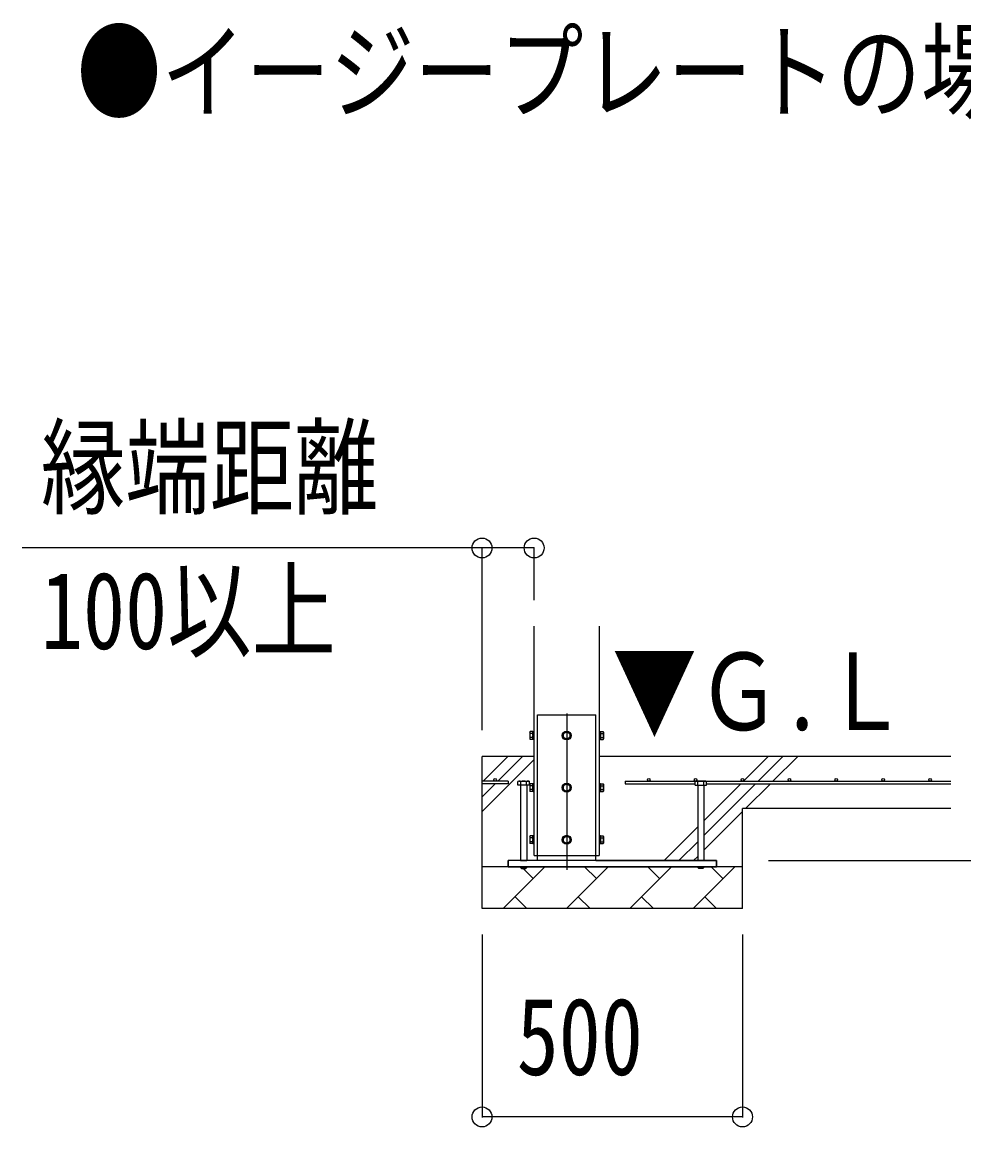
# Model space of a CAD drawing. Units: millimetres, scale not verified. Extents: x -18922 to 18922, y -13365 to 13365.
# Drawn here: x -4934 to -3126, y -10544 to -8423 of the extents above; entities that cross this region are included whole.
import ezdxf
from ezdxf.enums import TextEntityAlignment as Align

# ---------------------------------------------------------------- set-up
doc = ezdxf.new("R2010")
doc.units = ezdxf.units.MM
doc.header["$LTSCALE"] = 50
for name, color, linetype in [('0-2_USER1', 3, 'Continuous'), ('0-4_YKK_12', 2, 'Continuous'), ('0-5_YKK_13', 4, 'Continuous'), ('0-6_YKK_A1', 4, 'Continuous'), ('0-7_YKK_D', 6, 'Continuous')]:
    doc.layers.add(name, color=color, linetype=linetype)
doc.styles.add('ＭＳ ゴシック', font='')
doc.styles.get('ＭＳ ゴシック').set_extended_font_data('MS Gothic')

msp = doc.modelspace()

# ---------------------------------------------------------------- linework, layer by layer
at = {"layer": '0-4_YKK_12'}
msp.add_line((-3888.91, -9750), (-3888.91, -10050), dxfattribs=at)
at = {"layer": '0-5_YKK_13'}
for p, q in [((-3944.91, -10022.5), (-3944.91, -9752.5)), ((-3944.91, -9752.5), (-3832.91, -9752.5)), ((-3832.91, -10022.5), (-3832.91, -9752.5)), ((-3959.61, -9786.01), (-3959.03, -9785.01)), ((-3959.61, -9786.01), (-3959.61, -9799)), ((-3954.11, -9785.01), (-3959.03, -9785.01)), ((-3954.11, -9788.75), (-3959.03, -9788.75)), ((-3954.11, -9796.25), (-3959.03, -9796.25)), ((-3954.11, -9785.01), (-3954.11, -9800.01)), ((-3952.51, -9785.46), (-3954.11, -9785.46)), ((-3954.11, -9792), (-3954.11, -9785.46)), ((-3954.11, -9792), (-3952.51, -9792)), ((-3954.11, -9793), (-3952.51, -9793)), ((-3954.11, -9799.55), (-3954.11, -9793)), ((-3952.51, -9792), (-3952.51, -9785.46)), ((-3952.51, -9799.55), (-3952.51, -9793)), ((-3825.31, -9785.45), (-3823.71, -9785.45)), ((-3825.31, -9792), (-3825.31, -9785.45)), ((-3823.71, -9792), (-3825.31, -9792)), ((-3823.71, -9793), (-3825.31, -9793)), ((-3825.31, -9799.55), (-3825.31, -9793)), ((-3823.71, -9784.99), (-3818.79, -9784.99)), ((-3823.71, -9784.99), (-3823.71, -9800.01)), ((-3823.71, -9792), (-3823.71, -9785.45)), ((-3823.71, -9788.75), (-3818.79, -9788.75)), ((-3823.71, -9799.55), (-3823.71, -9793)), ((-3823.71, -9796.25), (-3818.79, -9796.25)), ((-3818.21, -9786), (-3818.79, -9784.99)), ((-3818.21, -9786), (-3818.21, -9799)), ((-3959.61, -9799), (-3959.03, -9800.01)), ((-3954.11, -9800.01), (-3959.03, -9800.01)), ((-3954.11, -9799.55), (-3952.51, -9799.55)), ((-3823.71, -9799.55), (-3825.31, -9799.55)), ((-3823.71, -9800.01), (-3818.79, -9800.01)), ((-3818.21, -9799), (-3818.79, -9800.01)), ((-3980.91, -9880), (-3982.38, -9880.85)), ((-3980.91, -9880), (-3961.91, -9880)), ((-3976.9, -9888), (-3976.9, -9880.85)), ((-3965.93, -9888), (-3965.93, -9880.85)), ((-3961.91, -9880), (-3960.44, -9880.85)), ((-3960.44, -9888), (-3960.44, -9880.85)), ((-3640.91, -9880), (-3642.38, -9880.85)), ((-3642.38, -9888), (-3642.38, -9880.85)), ((-3621.91, -9880), (-3640.91, -9880)), ((-3636.9, -9888), (-3636.9, -9880.85)), ((-3625.93, -9888), (-3625.93, -9880.85)), ((-3621.91, -9880), (-3620.44, -9880.85)), ((-3977.41, -9888), (-3977.41, -10032.5)), ((-3965.41, -9888), (-3965.41, -10032.5)), ((-3959.61, -9886.01), (-3959.03, -9885.01)), ((-3959.61, -9886.01), (-3959.61, -9899)), ((-3959.61, -9899), (-3959.03, -9900.01)), ((-3954.11, -9885.01), (-3959.03, -9885.01)), ((-3954.11, -9888.75), (-3959.03, -9888.75)), ((-3954.11, -9896.25), (-3959.03, -9896.25)), ((-3954.11, -9900.01), (-3959.03, -9900.01)), ((-3954.11, -9885.01), (-3954.11, -9900.01)), ((-3952.51, -9885.46), (-3954.11, -9885.46)), ((-3954.11, -9892), (-3954.11, -9885.46)), ((-3954.11, -9892), (-3952.51, -9892)), ((-3954.11, -9893), (-3952.51, -9893)), ((-3954.11, -9899.55), (-3954.11, -9893)), ((-3954.11, -9899.55), (-3952.51, -9899.55)), ((-3952.51, -9892), (-3952.51, -9885.46)), ((-3952.51, -9899.55), (-3952.51, -9893)), ((-3825.31, -9885.45), (-3823.71, -9885.45)), ((-3825.31, -9892), (-3825.31, -9885.45)), ((-3823.71, -9892), (-3825.31, -9892)), ((-3823.71, -9893), (-3825.31, -9893)), ((-3825.31, -9899.55), (-3825.31, -9893)), ((-3823.71, -9899.55), (-3825.31, -9899.55)), ((-3823.71, -9884.99), (-3818.79, -9884.99)), ((-3823.71, -9884.99), (-3823.71, -9900.01)), ((-3823.71, -9892), (-3823.71, -9885.45)), ((-3823.71, -9888.75), (-3818.79, -9888.75)), ((-3823.71, -9899.55), (-3823.71, -9893)), ((-3823.71, -9896.25), (-3818.79, -9896.25)), ((-3823.71, -9900.01), (-3818.79, -9900.01)), ((-3818.21, -9886), (-3818.79, -9884.99)), ((-3818.21, -9899), (-3818.79, -9900.01)), ((-3818.21, -9886), (-3818.21, -9899)), ((-3637.41, -9888), (-3637.41, -10032.5)), ((-3625.41, -9888), (-3625.41, -10032.5)), ((-3959.61, -9986.01), (-3959.03, -9985.01)), ((-3959.61, -9986.01), (-3959.61, -9999)), ((-3954.11, -9985.01), (-3959.03, -9985.01)), ((-3954.11, -9985.01), (-3954.11, -10000.01)), ((-3952.51, -9985.46), (-3954.11, -9985.46)), ((-3954.11, -9992), (-3954.11, -9985.46)), ((-3952.51, -9992), (-3952.51, -9985.46)), ((-3825.31, -9985.45), (-3823.71, -9985.45)), ((-3825.31, -9992), (-3825.31, -9985.45)), ((-3823.71, -9984.99), (-3818.79, -9984.99)), ((-3823.71, -9984.99), (-3823.71, -10000.01)), ((-3823.71, -9992), (-3823.71, -9985.45)), ((-3818.21, -9986), (-3818.79, -9984.99)), ((-3818.21, -9986), (-3818.21, -9999)), ((-3959.61, -9999), (-3959.03, -10000.01)), ((-3954.11, -9988.75), (-3959.03, -9988.75)), ((-3954.11, -9996.25), (-3959.03, -9996.25)), ((-3954.11, -10000.01), (-3959.03, -10000.01)), ((-3954.11, -9992), (-3952.51, -9992)), ((-3954.11, -9993), (-3952.51, -9993)), ((-3954.11, -9999.55), (-3954.11, -9993)), ((-3954.11, -9999.55), (-3952.51, -9999.55)), ((-3952.51, -9999.55), (-3952.51, -9993)), ((-3823.71, -9992), (-3825.31, -9992)), ((-3823.71, -9993), (-3825.31, -9993)), ((-3825.31, -9999.55), (-3825.31, -9993)), ((-3823.71, -9999.55), (-3825.31, -9999.55)), ((-3823.71, -9988.75), (-3818.79, -9988.75)), ((-3823.71, -9999.55), (-3823.71, -9993)), ((-3823.71, -9996.25), (-3818.79, -9996.25)), ((-3823.71, -10000.01), (-3818.79, -10000.01)), ((-3818.21, -9999), (-3818.79, -10000.01)), ((-3944.91, -10032.5), (-3944.91, -10022.5)), ((-3832.91, -10032.5), (-3832.91, -10022.5)), ((-3601.41, -10032.5), (-4001.41, -10032.5)), ((-4001.41, -10044.5), (-4001.41, -10032.5)), ((-4001.41, -10044.5), (-3601.41, -10044.5)), ((-3977.41, -10032.5), (-3965.41, -10032.5)), ((-3977.41, -10046), (-3965.41, -10046)), ((-3625.41, -10032.5), (-3637.41, -10032.5)), ((-3625.41, -10046), (-3637.41, -10046)), ((-3601.41, -10044.5), (-3601.41, -10032.5))]:
    msp.add_line(p, q, dxfattribs=at)
for points in [[(-3951.41, -9784), (-3952.51, -9784), (-3952.51, -9801), (-3951.41, -9801)], [(-3826.41, -9784), (-3825.31, -9784), (-3825.31, -9801), (-3826.41, -9801)], [(-3960.44, -9888), (-3982.38, -9888), (-3982.38, -9880.85)], [(-3642.38, -9888), (-3620.44, -9888), (-3620.44, -9880.85)], [(-3951.41, -9884), (-3952.51, -9884), (-3952.51, -9901), (-3951.41, -9901)], [(-3826.41, -9884), (-3825.31, -9884), (-3825.31, -9901), (-3826.41, -9901)], [(-3951.41, -9984), (-3952.51, -9984), (-3952.51, -10001), (-3951.41, -10001)], [(-3826.41, -9984), (-3825.31, -9984), (-3825.31, -10001), (-3826.41, -10001)], [(-3977.41, -10044.5), (-3977.41, -10046), (-3975.41, -10048), (-3967.41, -10048)], [(-3965.41, -10044.5), (-3965.41, -10046), (-3967.41, -10048)], [(-3637.41, -10044.5), (-3637.41, -10046), (-3635.41, -10048)], [(-3625.41, -10044.5), (-3625.41, -10046), (-3627.41, -10048), (-3635.41, -10048)]]:
    msp.add_lwpolyline(points, dxfattribs=at)
for points in [[(-3888.91, -9784.99), (-3895.41, -9788.75), (-3895.41, -9796.25), (-3888.91, -9800.01), (-3882.41, -9796.25), (-3882.41, -9788.75)], [(-3888.91, -9884.99), (-3895.41, -9888.75), (-3895.41, -9896.25), (-3888.91, -9900.01), (-3882.41, -9896.25), (-3882.41, -9888.75)], [(-3888.91, -9984.99), (-3895.41, -9988.75), (-3895.41, -9996.25), (-3888.91, -10000.01), (-3882.41, -9996.25), (-3882.41, -9988.75)]]:
    msp.add_lwpolyline(points, close=True, dxfattribs=at)
for centre, radius in [((-3888.91, -9792.5), 8.5), ((-3888.91, -9792.5), 6.5), ((-3888.91, -9892.5), 8.5), ((-3888.91, -9892.5), 6.5), ((-3888.91, -9992.5), 8.5), ((-3888.91, -9992.5), 6.5)]:
    msp.add_circle(centre, radius, dxfattribs=at)
for centre, radius, start, end in [((-3956.31, -9786.88), 3.31, 145.51973, 214.48027), ((-3947.19, -9792.5), 12.42, 162.41205, 197.58795), ((-3956.29, -9798.13), 3.32, 145.61575, 214.38425), ((-3888.91, -9792.5), 7.05, 157.21814, 202.78186), ((-3888.91, -9792.5), 7.05, 97.21814, 142.78186), ((-3888.91, -9792.5), 7.05, 37.21814, 82.78186), ((-3888.91, -9792.5), 7.05, 337.21814, 22.78186), ((-3821.53, -9786.87), 3.32, 325.61575, 34.38425), ((-3830.63, -9792.5), 12.42, 342.41205, 17.58795), ((-3821.53, -9798.13), 3.32, 325.61575, 34.38425), ((-3888.91, -9792.5), 7.05, 217.21814, 262.78186), ((-3888.91, -9792.5), 7.05, 277.21814, 322.78186), ((-3979.64, -9884.86), 4.86, 55.61575, 124.38425), ((-3971.41, -9898.15), 18.15, 72.41205, 107.58795), ((-3963.18, -9884.86), 4.86, 55.61575, 124.38425), ((-3639.64, -9884.86), 4.86, 55.61575, 124.38425), ((-3631.41, -9898.15), 18.15, 72.41205, 107.58795), ((-3623.18, -9884.86), 4.86, 55.61575, 124.38425), ((-3956.31, -9886.88), 3.31, 145.51973, 214.48027), ((-3947.19, -9892.5), 12.42, 162.41205, 197.58795), ((-3956.29, -9898.13), 3.32, 145.61575, 214.38425), ((-3888.91, -9892.5), 7.05, 157.21814, 202.78186), ((-3888.91, -9892.5), 7.05, 97.21814, 142.78186), ((-3888.91, -9892.5), 7.05, 217.21814, 262.78186), ((-3888.91, -9892.5), 7.05, 37.21814, 82.78186), ((-3888.91, -9892.5), 7.05, 277.21814, 322.78186), ((-3888.91, -9892.5), 7.05, 337.21814, 22.78186), ((-3821.53, -9886.87), 3.32, 325.61575, 34.38425), ((-3830.63, -9892.5), 12.42, 342.41205, 17.58795), ((-3821.53, -9898.13), 3.32, 325.61575, 34.38425), ((-3956.31, -9986.88), 3.31, 145.51973, 214.48027), ((-3888.91, -9992.5), 7.05, 97.21814, 142.78186), ((-3888.91, -9992.5), 7.05, 37.21814, 82.78186), ((-3821.53, -9986.87), 3.32, 325.61575, 34.38425), ((-3947.19, -9992.5), 12.42, 162.41205, 197.58795), ((-3956.29, -9998.13), 3.32, 145.61575, 214.38425), ((-3888.91, -9992.5), 7.05, 157.21814, 202.78186), ((-3888.91, -9992.5), 7.05, 217.21814, 262.78186), ((-3888.91, -9992.5), 7.05, 277.21814, 322.78186), ((-3888.91, -9992.5), 7.05, 337.21814, 22.78186), ((-3830.63, -9992.5), 12.42, 342.41205, 17.58795), ((-3821.53, -9998.13), 3.32, 325.61575, 34.38425)]:
    msp.add_arc(centre, radius, start, end, dxfattribs=at)
at = {"layer": '0-6_YKK_A1'}
for p, q in [((-3951.41, -10022.5), (-3951.41, -9582.5)), ((-3826.41, -9582.5), (-3826.41, -10022.5)), ((-3951.41, -9832.5), (-4051.41, -9832.5)), ((-4051.41, -10124.5), (-4051.41, -9832.5)), ((-4051.41, -9938.5), (-3951.41, -9838.5)), ((-4049.48, -9880), (-4001.98, -9832.5)), ((-4021.2, -9880), (-3973.7, -9832.5)), ((-3151.41, -9832.5), (-3826.41, -9832.5)), ((-3549.48, -9880), (-3501.98, -9832.5)), ((-3521.2, -9880), (-3473.7, -9832.5)), ((-3492.91, -9880), (-3445.41, -9832.5)), ((-4001.41, -9880), (-4051.41, -9880)), ((-4001.41, -9880), (-4001.41, -9885)), ((-3776.41, -9880), (-3151.41, -9880)), ((-3776.41, -9880), (-3776.41, -9885)), ((-4051.41, -9910.21), (-4026.2, -9885)), ((-4001.41, -9885), (-4051.41, -9885)), ((-3776.41, -9885), (-3642.38, -9885)), ((-3625.41, -9984.21), (-3526.2, -9885)), ((-3625.41, -9955.93), (-3554.48, -9885)), ((-3620.44, -9885), (-3151.41, -9885)), ((-3545.41, -9932.5), (-3497.91, -9885)), ((-3625.41, -10012.5), (-3551.41, -9938.5)), ((-3551.41, -10124.5), (-3551.41, -9932.5)), ((-3151.41, -9932.5), (-3551.41, -9932.5)), ((-3701.98, -10032.5), (-3637.41, -9967.93)), ((-3673.7, -10032.5), (-3637.41, -9996.21)), ((-3951.41, -10022.5), (-3826.41, -10022.5)), ((-3645.41, -10032.5), (-3637.41, -10024.5)), ((-3551.41, -10044.5), (-4051.41, -10044.5)), ((-4010.67, -10124.5), (-3930.67, -10044.5)), ((-3953.34, -10067.16), (-3972.5, -10048)), ((-3889.25, -10124.5), (-3809.25, -10044.5)), ((-3831.91, -10067.16), (-3854.58, -10044.5)), ((-3832.91, -10032.5), (-3601.41, -10032.5)), ((-3767.83, -10124.5), (-3687.83, -10044.5)), ((-3710.49, -10067.16), (-3733.15, -10044.5)), ((-3646.41, -10124.5), (-3566.41, -10044.5)), ((-3589.07, -10067.16), (-3611.73, -10044.5)), ((-3601.41, -10032.5), (-3601.41, -10044.5)), ((-3988.01, -10101.84), (-3965.35, -10124.5)), ((-3866.59, -10101.84), (-3843.93, -10124.5)), ((-3745.17, -10101.84), (-3722.51, -10124.5)), ((-3623.75, -10101.84), (-3601.09, -10124.5)), ((-3551.41, -10124.5), (-4051.41, -10124.5))]:
    msp.add_line(p, q, dxfattribs=at)
msp.add_lwpolyline([(-3944.91, -10032.5), (-4001.41, -10032.5), (-4001.41, -10044.5)], dxfattribs=at)
for centre in [(-4026.41, -9877.5), (-3731.41, -9877.5), (-3641.41, -9877.5), (-3551.41, -9877.5), (-3461.41, -9877.5), (-3371.41, -9877.5), (-3281.41, -9877.5), (-3191.41, -9877.5)]:
    msp.add_circle(centre, 2.5, dxfattribs=at)
at = {"layer": '0-7_YKK_D'}
for p, q in [((-4051.41, -9782.5), (-4051.41, -9431.5)), ((-3951.41, -9532.5), (-3951.41, -9431.5)), ((-3501.41, -10032.5), (-2350.41, -10032.5)), ((-4051.41, -10174.5), (-4051.41, -10525.5)), ((-3551.41, -10174.5), (-3551.41, -10525.5)), ((-3551.41, -10524.5), (-4051.41, -10524.5))]:
    msp.add_line(p, q, dxfattribs=at)
msp.add_lwpolyline([(-3951.41, -9432.5), (-4051.41, -9432.5), (-4934.31, -9432.5)], dxfattribs=at)
for centre in [(-4051.41, -9432.5), (-3951.41, -9432.5), (-4051.41, -10524.5), (-3551.41, -10524.5)]:
    msp.add_circle(centre, 19.12, dxfattribs=at)

# ---------------------------------------------------------------- texts
at = {"layer": '0-2_USER1', "style": 'ＭＳ ゴシック', "width": 0.8}
msp.add_text('●イージープレートの場合', height=148.5, dxfattribs=at).set_placement((-4829.21, -8637.5), align=Align.BOTTOM_LEFT)
at = {"layer": '0-6_YKK_A1', "style": 'ＭＳ ゴシック', "width": 0.8}
msp.add_text('▼Ｇ.Ｌ', height=148.5, dxfattribs=at).set_placement((-3801.42, -9826.49), align=Align.BOTTOM_LEFT)
at = {"layer": '0-7_YKK_D', "style": 'ＭＳ ゴシック', "width": 0.8}
for s, p in [('縁端距離', (-4898.31, -9396.5)), ('100以上', (-4898.31, -9671)), ('500', (-3985.01, -10488.5))]:
    msp.add_text(s, height=148.5, dxfattribs=at).set_placement(p, align=Align.BOTTOM_LEFT)

doc.saveas('drawing.dxf')
